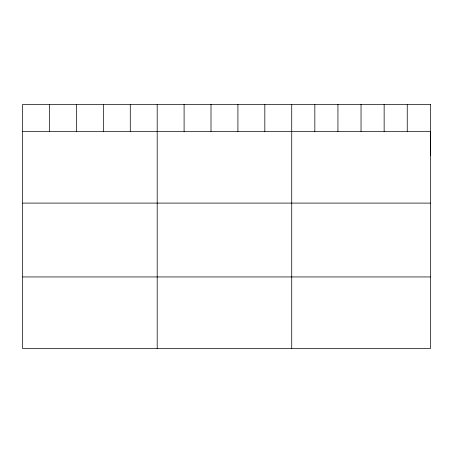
<?xml version="1.0" encoding="UTF-8"?>
<svg xmlns="http://www.w3.org/2000/svg" width="453" height="453" viewBox="0 0 453 453"><rect width="100%" height="100%" fill="white"/><g stroke="black" fill="none" stroke-linecap="round" stroke-linejoin="round"><path stroke-width="0.68" d="M430.35 155.317L430.35 131.421L22.65 131.421M22.65 203.097L430.35 203.097M22.65 276.947L430.35 276.947M407.247 104.377L407.247 131.421M384.144 104.377L384.144 131.421M361.041 104.377L361.041 131.421M337.938 104.377L337.938 131.421M314.835 104.377L314.835 131.421M291.732 104.377L291.732 348.623M264.824 104.377L264.824 131.421M237.916 104.377L237.916 131.421M211.007 104.377L211.007 131.421M184.099 104.377L184.099 131.421M157.191 104.377L157.191 348.623M130.283 104.377L130.283 131.421M103.375 104.377L103.375 131.421M76.466 104.377L76.466 131.421M49.558 104.377L49.558 131.421M430.35 104.377L22.65 104.377L22.65 348.623L430.35 348.623L430.35 104.377"/></g></svg>
